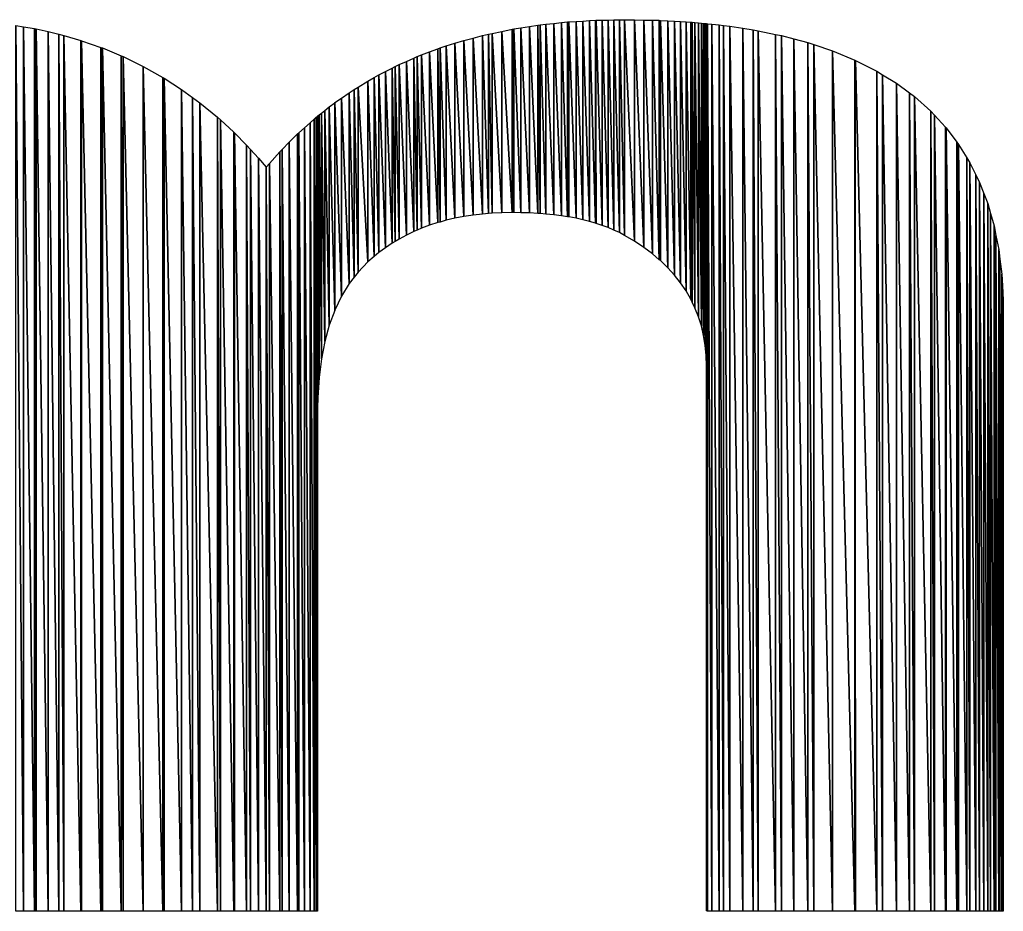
# Model space of a CAD drawing. Extents: x 0 to 4200, y 0 to 2970.
# Drawn here: x 3839.18 to 3865.01, y 308.86 to 332.27 of the extents above; entities that cross this region are included whole.
import ezdxf

# ---------------------------------------------------------------- set-up
doc = ezdxf.new("R2010")
doc.units = 0
doc.layers.get('0').update_dxf_attribs({"linetype": 'CONTINUOUS'})

msp = doc.modelspace()

# ---------------------------------------------------------------- linework, layer by layer
at = {"color": 7, "linetype": 'CONTINUOUS'}
for points in [[(3853.565675, 327.093894), (3853.407244, 332.19136), (3853.565675, 332.20814), (3853.565675, 327.093894)], [(3853.601701, 327.088276), (3853.565675, 332.20814), (3853.601701, 332.210358), (3853.601701, 327.088276)], [(3853.565675, 327.093894), (3853.565675, 332.20814), (3853.601701, 327.088276), (3853.565675, 327.093894)], [(3853.789836, 327.053265), (3853.601701, 332.210358), (3853.789836, 332.221941), (3853.789836, 327.053265)], [(3853.601701, 327.088276), (3853.601701, 332.210358), (3853.789836, 327.053265), (3853.601701, 327.088276)], [(3853.971633, 327.013558), (3853.789836, 332.221941), (3853.971633, 332.233134), (3853.971633, 327.013558)], [(3853.789836, 327.053265), (3853.789836, 332.221941), (3853.971633, 327.013558), (3853.789836, 327.053265)], [(3854.147081, 326.96915), (3853.971633, 332.233134), (3854.147081, 332.243936), (3854.147081, 326.96915)], [(3853.971633, 327.013558), (3853.971633, 332.233134), (3854.147081, 326.96915), (3853.971633, 327.013558)], [(3854.304155, 326.923524), (3854.147081, 332.243936), (3854.304155, 332.253607), (3854.304155, 326.923524)], [(3854.147081, 326.96915), (3854.147081, 332.243936), (3854.304155, 326.923524), (3854.147081, 326.96915)], [(3854.304155, 326.923524), (3854.304155, 332.253607), (3854.316165, 326.920035)], [(3854.316165, 326.920035), (3854.304155, 332.253607), (3854.316165, 326.920035)], [(3854.478873, 326.866207), (3854.316165, 332.253846), (3854.478873, 332.257084), (3854.478873, 326.866207)], [(3854.316165, 326.920035), (3854.316165, 332.253846), (3854.478873, 326.866207), (3854.316165, 326.920035)], [(3854.635191, 326.807659), (3854.478873, 332.257084), (3854.635191, 332.260195), (3854.635191, 326.807659)], [(3854.478873, 326.866207), (3854.478873, 332.257084), (3854.635191, 326.807659), (3854.478873, 326.866207)], [(3854.785107, 326.744385), (3854.635191, 332.260195), (3854.785107, 332.263179), (3854.785107, 326.744385)], [(3854.635191, 326.807659), (3854.635191, 332.260195), (3854.785107, 326.744385), (3854.635191, 326.807659)], [(3854.928606, 326.676379), (3854.785107, 332.263179), (3854.928606, 332.266035), (3854.928606, 326.676379)], [(3854.785107, 326.744385), (3854.785107, 332.263179), (3854.928606, 326.676379), (3854.785107, 326.744385)], [(3855.065675, 326.603634), (3854.928606, 332.266035), (3855.065675, 332.268764), (3855.065675, 326.603634)], [(3854.928606, 326.676379), (3854.928606, 332.266035), (3855.065675, 326.603634), (3854.928606, 326.676379)], [(3855.065675, 326.603634), (3855.065675, 332.268764), (3855.325469, 326.450694), (3855.065675, 326.603634)], [(3855.325469, 326.450694), (3855.065675, 332.268764), (3855.325469, 332.263998), (3855.325469, 326.450694)], [(3855.325469, 326.450694), (3855.325469, 332.263998), (3855.568637, 326.289542), (3855.325469, 326.450694)], [(3855.568637, 326.289542), (3855.325469, 332.263998), (3855.568637, 332.259537), (3855.568637, 326.289542)], [(3855.568637, 326.289542), (3855.568637, 332.259537), (3855.795162, 326.120184), (3855.568637, 326.289542)], [(3855.795162, 326.120184), (3855.568637, 332.259537), (3855.795162, 332.255382), (3855.795162, 326.120184)], [(3855.795162, 326.120184), (3855.795162, 332.255382), (3855.976157, 325.967047), (3855.795162, 326.120184)], [(3855.976157, 325.967047), (3855.795162, 332.255382), (3855.976157, 332.252062), (3855.976157, 325.967047)], [(3855.976157, 325.967047), (3855.976157, 332.252062), (3856.005024, 325.942624), (3855.976157, 325.967047)], [(3856.005024, 325.942624), (3855.976157, 332.252062), (3856.005024, 332.250393), (3856.005024, 325.942624)], [(3856.005024, 325.942624), (3856.005024, 332.250393), (3856.198205, 325.756867), (3856.005024, 325.942624)], [(3856.198205, 325.756867), (3856.005024, 332.250393), (3856.198205, 332.239226), (3856.198205, 325.756867)], [(3856.198205, 325.756867), (3856.198205, 332.239226), (3856.374686, 325.562917), (3856.198205, 325.756867)], [(3856.374686, 325.562917), (3856.198205, 332.239226), (3856.374686, 332.229024), (3856.374686, 325.562917)], [(3856.374686, 325.562917), (3856.374686, 332.229024), (3856.534448, 325.36078), (3856.374686, 325.562917)], [(3856.534448, 325.36078), (3856.374686, 332.229024), (3856.534448, 332.219788), (3856.534448, 325.36078)], [(3856.534448, 325.36078), (3856.534448, 332.219788), (3856.677472, 325.15046), (3856.534448, 325.36078)], [(3856.677472, 325.15046), (3856.534448, 332.219788), (3856.677472, 332.211521), (3856.677472, 325.15046)], [(3856.677472, 325.15046), (3856.677472, 332.211521), (3856.80374, 324.931961), (3856.677472, 325.15046)], [(3856.80374, 324.931961), (3856.677472, 332.211521), (3856.80374, 332.204221), (3856.80374, 324.931961)], [(3856.80374, 324.931961), (3856.80374, 332.204221), (3856.84294, 324.850811), (3856.80374, 324.931961)], [(3856.84294, 324.850811), (3856.80374, 332.204221), (3856.84294, 332.201955), (3856.84294, 324.850811)], [(3856.84294, 324.850811), (3856.84294, 332.201955), (3856.913233, 324.705289), (3856.84294, 324.850811)], [(3856.913233, 324.705289), (3856.84294, 332.201955), (3856.913233, 332.194823), (3856.913233, 324.705289)], [(3839.075484, 308.857086), (3839.075484, 332.118987), (3839.282114, 308.857086), (3839.075484, 308.857086)], [(3839.282114, 308.857086), (3839.075484, 332.118987), (3839.282114, 332.08325), (3839.282114, 308.857086)], [(3839.282114, 308.857086), (3839.282114, 332.08325), (3839.568517, 308.857086), (3839.282114, 308.857086)], [(3839.568517, 308.857086), (3839.282114, 332.08325), (3839.568517, 332.033716), (3839.568517, 308.857086)], [(3839.568517, 308.857086), (3839.568517, 332.033716), (3839.611388, 308.857086), (3839.568517, 308.857086)], [(3839.611388, 308.857086), (3839.568517, 332.033716), (3839.611388, 332.026302), (3839.611388, 308.857086)], [(3839.611388, 308.857086), (3839.611388, 332.026302), (3839.92472, 308.857086), (3839.611388, 308.857086)], [(3839.92472, 308.857086), (3839.611388, 332.026302), (3839.92472, 331.954663), (3839.92472, 308.857086)], [(3839.92472, 308.857086), (3839.92472, 331.954663), (3840.207794, 308.857086), (3839.92472, 308.857086)], [(3840.207794, 308.857086), (3839.92472, 331.954663), (3840.207794, 331.889943), (3840.207794, 308.857086)], [(3851.843142, 327.198312), (3851.584028, 331.909377), (3851.843142, 331.96217), (3851.843142, 327.198312)], [(3852.10845, 327.202431), (3851.843142, 331.96217), (3852.10845, 332.016226), (3852.10845, 327.202431)], [(3851.843142, 327.198312), (3851.843142, 331.96217), (3852.10845, 327.202431), (3851.843142, 327.198312)], [(3852.157903, 327.201936), (3852.10845, 332.016226), (3852.157903, 332.026302), (3852.157903, 327.201936)], [(3852.10845, 327.202431), (3852.10845, 332.016226), (3852.157903, 327.201936), (3852.10845, 327.202431)], [(3852.340569, 327.200108), (3852.157903, 332.026302), (3852.340569, 332.054286), (3852.340569, 327.200108)], [(3852.157903, 327.201936), (3852.157903, 332.026302), (3852.340569, 327.200108), (3852.157903, 327.201936)], [(3852.566445, 327.193133), (3852.340569, 332.054286), (3852.566445, 332.08889), (3852.566445, 327.193133)], [(3852.340569, 327.200108), (3852.340569, 332.054286), (3852.566445, 327.193133), (3852.340569, 327.200108)], [(3852.786063, 327.181501), (3852.566445, 332.08889), (3852.786063, 332.122536), (3852.786063, 327.181501)], [(3852.566445, 327.193133), (3852.566445, 332.08889), (3852.786063, 327.181501), (3852.566445, 327.193133)], [(3852.850252, 327.176599), (3852.786063, 332.122536), (3852.850252, 332.132369), (3852.850252, 327.176599)], [(3852.786063, 327.181501), (3852.786063, 332.122536), (3852.850252, 327.176599), (3852.786063, 327.181501)], [(3852.999411, 327.165206), (3852.850252, 332.132369), (3852.999411, 332.148167), (3852.999411, 327.165206)], [(3852.850252, 327.176599), (3852.850252, 332.132369), (3852.999411, 327.165206), (3852.850252, 327.176599)], [(3853.206476, 327.144241), (3852.999411, 332.148167), (3853.206476, 332.170097), (3853.206476, 327.144241)], [(3852.999411, 327.165206), (3852.999411, 332.148167), (3853.206476, 327.144241), (3852.999411, 327.165206)], [(3853.407244, 327.1186), (3853.206476, 332.170097), (3853.407244, 332.19136), (3853.407244, 327.1186)], [(3853.206476, 327.144241), (3853.206476, 332.170097), (3853.407244, 327.1186), (3853.206476, 327.144241)], [(3853.407244, 327.1186), (3853.407244, 332.19136), (3853.565675, 327.093894), (3853.407244, 327.1186)], [(3856.913233, 324.705289), (3856.913233, 332.194823), (3857.005933, 324.470448), (3856.913233, 324.705289)], [(3857.005933, 324.470448), (3856.913233, 332.194823), (3857.005933, 332.185418), (3857.005933, 324.470448)], [(3857.005933, 324.470448), (3857.005933, 332.185418), (3857.08182, 324.227442), (3857.005933, 324.470448)], [(3857.08182, 324.227442), (3857.005933, 332.185418), (3857.08182, 332.177718), (3857.08182, 324.227442)], [(3857.08182, 324.227442), (3857.08182, 332.177718), (3857.140875, 323.976277), (3857.08182, 324.227442)], [(3857.140875, 323.976277), (3857.08182, 332.177718), (3857.140875, 332.171726), (3857.140875, 323.976277)], [(3857.140875, 323.976277), (3857.140875, 332.171726), (3857.183081, 323.716957), (3857.140875, 323.976277)], [(3857.183081, 323.716957), (3857.140875, 332.171726), (3857.183081, 332.167444), (3857.183081, 323.716957)], [(3857.183081, 323.716957), (3857.183081, 332.167444), (3857.208419, 323.449487), (3857.183081, 323.716957)], [(3857.208419, 323.449487), (3857.183081, 332.167444), (3857.208419, 332.164873), (3857.208419, 323.449487)], [(3857.208419, 323.449487), (3857.208419, 332.164873), (3857.216869, 323.173871), (3857.208419, 323.449487)], [(3857.216869, 323.173871), (3857.208419, 332.164873), (3857.216869, 323.173871)], [(3857.216869, 308.867463), (3857.216869, 332.164015), (3857.239227, 308.857086), (3857.216869, 308.867463)], [(3857.239227, 308.857086), (3857.216869, 332.164015), (3857.239227, 332.161747), (3857.239227, 308.857086)], [(3857.239227, 308.857086), (3857.239227, 332.161747), (3857.352147, 308.857086), (3857.239227, 308.857086)], [(3857.352147, 308.857086), (3857.239227, 332.161747), (3857.352147, 332.15029), (3857.352147, 308.857086)], [(3857.352147, 308.857086), (3857.352147, 332.15029), (3857.551765, 308.857086), (3857.352147, 308.857086)], [(3857.551765, 308.857086), (3857.352147, 332.15029), (3857.551765, 332.130036), (3857.551765, 308.857086)], [(3857.551765, 308.857086), (3857.551765, 332.130036), (3857.666022, 308.857086), (3857.551765, 308.857086)], [(3857.666022, 308.857086), (3857.551765, 332.130036), (3857.666022, 332.118443), (3857.666022, 308.857086)], [(3857.666022, 308.857086), (3857.666022, 332.118443), (3857.828447, 308.857086), (3857.666022, 308.857086)], [(3857.828447, 308.857086), (3857.666022, 332.118443), (3857.828447, 332.094077), (3857.828447, 308.857086)], [(3857.828447, 308.857086), (3857.828447, 332.094077), (3858.17256, 308.857086), (3857.828447, 308.857086)], [(3858.17256, 308.857086), (3857.828447, 332.094077), (3858.17256, 332.042454), (3858.17256, 308.857086)], [(3858.17256, 308.857086), (3858.17256, 332.042454), (3858.445403, 308.857086), (3858.17256, 308.857086)], [(3858.445403, 308.857086), (3858.17256, 332.042454), (3858.445403, 332.001524), (3858.445403, 308.857086)], [(3858.445403, 308.857086), (3858.445403, 332.001524), (3858.574471, 308.857086), (3858.445403, 308.857086)], [(3858.574471, 308.857086), (3858.445403, 332.001524), (3858.574471, 331.97515), (3858.574471, 308.857086)], [(3858.574471, 308.857086), (3858.574471, 331.97515), (3859.024547, 308.857086), (3858.574471, 308.857086)], [(3859.024547, 308.857086), (3858.574471, 331.97515), (3859.024547, 331.883182), (3859.024547, 308.857086)], [(3840.207794, 308.857086), (3840.207794, 331.889943), (3840.340751, 308.857086), (3840.207794, 308.857086)], [(3840.340751, 308.857086), (3840.207794, 331.889943), (3840.340751, 331.851711), (3840.340751, 308.857086)], [(3840.340751, 308.857086), (3840.340751, 331.851711), (3840.787332, 308.857086), (3840.340751, 308.857086)], [(3840.787332, 308.857086), (3840.340751, 331.851711), (3840.787332, 331.723299), (3840.787332, 308.857086)], [(3840.787332, 308.857086), (3840.787332, 331.723299), (3840.80664, 308.857086), (3840.787332, 308.857086)], [(3840.80664, 308.857086), (3840.787332, 331.723299), (3840.80664, 331.716541), (3840.80664, 308.857086)], [(3840.80664, 308.857086), (3840.80664, 331.716541), (3841.312415, 308.857086), (3840.80664, 308.857086)], [(3841.312415, 308.857086), (3840.80664, 331.716541), (3841.312415, 331.539531), (3841.312415, 308.857086)], [(3850.84249, 327.099266), (3850.609751, 331.649737), (3850.84249, 331.723299), (3850.84249, 327.099266)], [(3850.84249, 327.099266), (3850.84249, 331.723299), (3850.843968, 327.099551)], [(3850.843968, 327.099551), (3850.84249, 331.723299), (3850.843968, 327.099551)], [(3851.084429, 327.136571), (3850.843968, 331.72368), (3851.084429, 331.785695), (3851.084429, 327.136571)], [(3850.843968, 327.099551), (3850.843968, 331.72368), (3851.084429, 327.136571), (3850.843968, 327.099551)], [(3851.331119, 327.165376), (3851.084429, 331.785695), (3851.331119, 331.849317), (3851.331119, 327.165376)], [(3851.084429, 327.136571), (3851.084429, 331.785695), (3851.331119, 327.165376), (3851.084429, 327.136571)], [(3851.488643, 327.178195), (3851.331119, 331.849317), (3851.488643, 331.889943), (3851.488643, 327.178195)], [(3851.331119, 327.165376), (3851.331119, 331.849317), (3851.488643, 327.178195), (3851.331119, 327.165376)], [(3851.584028, 327.185958), (3851.488643, 331.889943), (3851.584028, 331.909377), (3851.584028, 327.185958)], [(3851.488643, 327.178195), (3851.488643, 331.889943), (3851.584028, 327.185958), (3851.488643, 327.178195)], [(3851.584028, 327.185958), (3851.584028, 331.909377), (3851.843142, 327.198312), (3851.584028, 327.185958)], [(3859.024547, 308.857086), (3859.024547, 331.883182), (3859.181084, 308.857086), (3859.024547, 308.857086)], [(3859.181084, 308.857086), (3859.024547, 331.883182), (3859.181084, 331.851195), (3859.181084, 308.857086)], [(3859.181084, 308.857086), (3859.181084, 331.851195), (3859.513155, 308.857086), (3859.181084, 308.857086)], [(3859.513155, 308.857086), (3859.181084, 331.851195), (3859.513155, 331.763022), (3859.513155, 308.857086)], [(3859.513155, 308.857086), (3859.513155, 331.763022), (3859.873063, 308.857086), (3859.513155, 308.857086)], [(3859.873063, 308.857086), (3859.513155, 331.763022), (3859.873063, 331.667458), (3859.873063, 308.857086)], [(3841.312415, 308.857086), (3841.312415, 331.539531), (3841.350002, 308.857086), (3841.312415, 308.857086)], [(3841.350002, 308.857086), (3841.312415, 331.539531), (3841.350002, 331.526376), (3841.350002, 308.857086)], [(3841.350002, 308.857086), (3841.350002, 331.526376), (3841.848104, 308.857086), (3841.350002, 308.857086)], [(3841.848104, 308.857086), (3841.350002, 331.526376), (3841.848104, 331.319038), (3841.848104, 308.857086)], [(3850.160096, 326.939259), (3849.944683, 331.422311), (3850.160096, 331.503894), (3850.160096, 326.939259)], [(3850.219459, 326.955762), (3850.160096, 331.503894), (3850.219459, 331.526376), (3850.219459, 326.955762)], [(3850.160096, 326.939259), (3850.160096, 331.503894), (3850.219459, 326.955762), (3850.160096, 326.939259)], [(3850.38179, 327.000889), (3850.219459, 331.526376), (3850.38179, 331.577684), (3850.38179, 327.000889)], [(3850.219459, 326.955762), (3850.219459, 331.526376), (3850.38179, 327.000889), (3850.219459, 326.955762)], [(3850.609751, 327.054322), (3850.38179, 331.577684), (3850.609751, 331.649737), (3850.609751, 327.054322)], [(3850.38179, 327.000889), (3850.38179, 331.577684), (3850.609751, 327.054322), (3850.38179, 327.000889)], [(3850.609751, 327.054322), (3850.609751, 331.649737), (3850.84249, 327.099266), (3850.609751, 327.054322)], [(3859.873063, 308.857086), (3859.873063, 331.667458), (3860.030663, 308.857086), (3859.873063, 308.857086)], [(3860.030663, 308.857086), (3859.873063, 331.667458), (3860.030663, 331.614668), (3860.030663, 308.857086)], [(3860.030663, 308.857086), (3860.030663, 331.614668), (3860.521341, 308.857086), (3860.030663, 308.857086)], [(3860.521341, 308.857086), (3860.030663, 331.614668), (3860.521341, 331.450308), (3860.521341, 308.857086)], [(3860.521341, 308.857086), (3860.521341, 331.450308), (3861.113843, 308.857086), (3860.521341, 308.857086)], [(3861.113843, 308.857086), (3860.521341, 331.450308), (3861.113843, 331.204751), (3861.113843, 308.857086)], [(3841.848104, 308.857086), (3841.848104, 331.319038), (3841.895807, 308.857086), (3841.848104, 308.857086)], [(3841.895807, 308.857086), (3841.848104, 331.319038), (3841.895807, 331.299182), (3841.895807, 308.857086)], [(3841.895807, 308.857086), (3841.895807, 331.299182), (3842.42475, 308.857086), (3841.895807, 308.857086)], [(3842.42475, 308.857086), (3841.895807, 331.299182), (3842.42475, 331.041721), (3842.42475, 308.857086)], [(3849.336251, 326.610893), (3849.146084, 331.087814), (3849.336251, 331.172706), (3849.336251, 326.610893)], [(3849.532748, 326.705249), (3849.336251, 331.172706), (3849.532748, 331.260424), (3849.532748, 326.705249)], [(3849.336251, 326.610893), (3849.336251, 331.172706), (3849.532748, 326.705249), (3849.336251, 326.610893)], [(3849.619567, 326.742142), (3849.532748, 331.260424), (3849.619567, 331.299182), (3849.619567, 326.742142)], [(3849.532748, 326.705249), (3849.532748, 331.260424), (3849.619567, 326.742142), (3849.532748, 326.705249)], [(3849.735562, 326.791432), (3849.619567, 331.299182), (3849.735562, 331.343112), (3849.735562, 326.791432)], [(3849.619567, 326.742142), (3849.619567, 331.299182), (3849.735562, 326.791432), (3849.619567, 326.742142)], [(3849.944683, 326.869438), (3849.735562, 331.343112), (3849.944683, 331.422311), (3849.944683, 326.869438)], [(3849.735562, 326.791432), (3849.735562, 331.343112), (3849.944683, 326.869438), (3849.735562, 326.791432)], [(3849.944683, 326.869438), (3849.944683, 331.422311), (3850.160096, 326.939259), (3849.944683, 326.869438)], [(3861.113843, 308.857086), (3861.113843, 331.204751), (3861.125918, 308.857086)], [(3861.125918, 308.857086), (3861.113843, 331.204751), (3861.125918, 308.857086)], [(3861.125918, 308.857086), (3861.125918, 331.199747), (3861.686792, 308.857086), (3861.125918, 308.857086)], [(3861.686792, 308.857086), (3861.125918, 331.199747), (3861.686792, 330.915772), (3861.686792, 308.857086)], [(3842.42475, 308.857086), (3842.42475, 331.041721), (3842.936833, 308.857086), (3842.42475, 308.857086)], [(3842.936833, 308.857086), (3842.42475, 331.041721), (3842.936833, 330.754), (3842.936833, 308.857086)], [(3848.962261, 326.39769), (3848.784793, 330.907603), (3848.962261, 330.999844), (3848.962261, 326.39769)], [(3849.042831, 326.446201), (3848.962261, 330.999844), (3849.042831, 331.041721), (3849.042831, 326.446201)], [(3848.962261, 326.39769), (3848.962261, 330.999844), (3849.042831, 326.446201), (3848.962261, 326.39769)], [(3849.146084, 326.508371), (3849.042831, 331.041721), (3849.146084, 331.087814), (3849.146084, 326.508371)], [(3849.042831, 326.446201), (3849.042831, 331.041721), (3849.146084, 326.508371), (3849.042831, 326.446201)], [(3849.146084, 326.508371), (3849.146084, 331.087814), (3849.336251, 326.610893), (3849.146084, 326.508371)], [(3861.686792, 308.857086), (3861.686792, 330.915772), (3861.84072, 308.857086), (3861.686792, 308.857086)], [(3861.84072, 308.857086), (3861.686792, 330.915772), (3861.84072, 330.821305), (3861.84072, 308.857086)], [(3842.936833, 308.857086), (3842.936833, 330.754), (3842.96934, 308.857086), (3842.936833, 308.857086)], [(3842.96934, 308.857086), (3842.936833, 330.754), (3842.96934, 330.733128), (3842.96934, 308.857086)], [(3842.96934, 308.857086), (3842.96934, 330.733128), (3843.432059, 308.857086), (3842.96934, 308.857086)], [(3843.432059, 308.857086), (3842.96934, 330.733128), (3843.432059, 330.436025), (3843.432059, 308.857086)], [(3848.324941, 325.913385), (3848.064869, 330.499563), (3848.324941, 330.655483), (3848.324941, 325.913385)], [(3848.489266, 326.049106), (3848.324941, 330.655483), (3848.489266, 330.754), (3848.489266, 326.049106)], [(3848.324941, 325.913385), (3848.324941, 330.655483), (3848.489266, 326.049106), (3848.324941, 325.913385)], [(3848.613692, 326.151873), (3848.489266, 330.754), (3848.613692, 330.818672), (3848.613692, 326.151873)], [(3848.489266, 326.049106), (3848.489266, 330.754), (3848.613692, 326.151873), (3848.489266, 326.049106)], [(3848.784793, 326.278855), (3848.613692, 330.818672), (3848.784793, 330.907603), (3848.784793, 326.278855)], [(3848.613692, 326.151873), (3848.613692, 330.818672), (3848.784793, 326.278855), (3848.613692, 326.151873)], [(3848.784793, 326.278855), (3848.784793, 330.907603), (3848.962261, 326.39769), (3848.784793, 326.278855)], [(3861.84072, 308.857086), (3861.84072, 330.821305), (3862.203963, 308.857086), (3861.84072, 308.857086)], [(3862.203963, 308.857086), (3861.84072, 330.821305), (3862.203963, 330.598381), (3862.203963, 308.857086)], [(3843.432059, 308.857086), (3843.432059, 330.436025), (3843.721754, 308.857086), (3843.432059, 308.857086)], [(3843.721754, 308.857086), (3843.432059, 330.436025), (3843.721754, 330.225146), (3843.721754, 308.857086)], [(3847.958889, 325.505099), (3847.833416, 330.349876), (3847.958889, 330.436025), (3847.958889, 325.505099)], [(3848.064869, 325.643255), (3847.958889, 330.436025), (3848.064869, 330.499563), (3848.064869, 325.643255)], [(3847.958889, 325.505099), (3847.958889, 330.436025), (3848.064869, 325.643255), (3847.958889, 325.505099)], [(3848.064869, 325.643255), (3848.064869, 330.499563), (3848.324941, 325.913385), (3848.064869, 325.643255)], [(3862.203963, 308.857086), (3862.203963, 330.598381), (3862.544763, 308.857086), (3862.203963, 308.857086)], [(3862.544763, 308.857086), (3862.203963, 330.598381), (3862.544763, 330.345873), (3862.544763, 308.857086)], [(3843.721754, 308.857086), (3843.721754, 330.225146), (3843.910429, 308.857086), (3843.721754, 308.857086)], [(3843.910429, 308.857086), (3843.721754, 330.225146), (3843.910429, 330.087803), (3843.910429, 308.857086)], [(3847.63052, 325.008258), (3847.456122, 330.090828), (3847.63052, 330.210569), (3847.63052, 325.008258)], [(3847.833416, 325.34153), (3847.63052, 330.210569), (3847.833416, 330.349876), (3847.833416, 325.34153)], [(3847.63052, 325.008258), (3847.63052, 330.210569), (3847.833416, 325.34153), (3847.63052, 325.008258)], [(3847.833416, 325.34153), (3847.833416, 330.349876), (3847.958889, 325.505099), (3847.833416, 325.34153)], [(3862.544763, 308.857086), (3862.544763, 330.345873), (3862.677432, 308.857086), (3862.544763, 308.857086)], [(3862.677432, 308.857086), (3862.544763, 330.345873), (3862.677432, 330.247574), (3862.677432, 308.857086)], [(3862.677432, 308.857086), (3862.677432, 330.247574), (3863.107197, 308.857086), (3862.677432, 308.857086)], [(3863.107197, 308.857086), (3862.677432, 330.247574), (3863.107197, 329.86335), (3863.107197, 308.857086)], [(3843.910429, 308.857086), (3843.910429, 330.087803), (3844.371946, 308.857086), (3843.910429, 308.857086)], [(3844.371946, 308.857086), (3843.910429, 330.087803), (3844.371946, 329.70934), (3844.371946, 308.857086)], [(3847.192576, 323.819633), (3847.103307, 329.815337), (3847.192576, 329.885148), (3847.192576, 323.819633)], [(3847.310161, 324.247262), (3847.192576, 329.885148), (3847.310161, 329.977103), (3847.310161, 324.247262)], [(3847.192576, 323.819633), (3847.192576, 329.885148), (3847.310161, 324.247262), (3847.192576, 323.819633)], [(3847.451717, 324.631529), (3847.310161, 329.977103), (3847.451717, 330.087803), (3847.451717, 324.631529)], [(3847.310161, 324.247262), (3847.310161, 329.977103), (3847.451717, 324.631529), (3847.310161, 324.247262)], [(3847.451717, 324.631529), (3847.451717, 330.087803), (3847.456122, 324.643487)], [(3847.456122, 324.643487), (3847.451717, 330.087803), (3847.456122, 324.643487)], [(3847.456122, 324.643487), (3847.456122, 330.090828), (3847.63052, 325.008258), (3847.456122, 324.643487)], [(3844.371946, 308.857086), (3844.371946, 329.70934), (3844.450533, 308.857086), (3844.371946, 308.857086)], [(3844.450533, 308.857086), (3844.371946, 329.70934), (3844.450533, 329.63711), (3844.450533, 308.857086)], [(3844.450533, 308.857086), (3844.450533, 329.63711), (3844.798672, 308.857086), (3844.450533, 308.857086)], [(3844.798672, 308.857086), (3844.450533, 329.63711), (3844.798672, 329.317131), (3844.798672, 308.857086)], [(3846.912622, 308.857086), (3846.803798, 329.563885), (3846.912622, 329.660422), (3846.912622, 308.857086)], [(3846.967766, 308.857086), (3846.912622, 329.660422), (3846.967766, 329.70934), (3846.967766, 308.857086)], [(3846.912622, 308.857086), (3846.912622, 329.660422), (3846.967766, 308.857086), (3846.912622, 308.857086)], [(3846.967766, 308.857086), (3846.967766, 329.70934), (3846.980084, 308.857086)], [(3846.980084, 308.857086), (3846.967766, 329.70934), (3846.980084, 308.857086)], [(3847.003227, 308.857086), (3846.980084, 329.718973), (3847.003227, 329.737072), (3847.003227, 308.857086)], [(3846.980084, 308.857086), (3846.980084, 329.718973), (3847.003227, 308.857086), (3846.980084, 308.857086)], [(3847.003227, 321.983586), (3847.003227, 329.737072), (3847.003252, 322.006957), (3847.003227, 321.983586)], [(3847.003252, 322.006957), (3847.003227, 329.737072), (3847.003252, 322.006957)], [(3847.003252, 322.006957), (3847.003252, 329.737091), (3847.003618, 322.076298), (3847.003252, 322.006957)], [(3847.003618, 322.076298), (3847.003252, 329.737091), (3847.003618, 322.076298)], [(3847.003618, 322.076298), (3847.003618, 329.737377), (3847.009473, 322.348787), (3847.003618, 322.076298)], [(3847.009473, 322.348787), (3847.003618, 329.737377), (3847.009473, 322.348787)], [(3847.042293, 322.870348), (3847.009473, 329.741956), (3847.042293, 329.767622), (3847.042293, 322.870348)], [(3847.009473, 322.348787), (3847.009473, 329.741956), (3847.042293, 322.870348), (3847.009473, 322.348787)], [(3847.103307, 323.360645), (3847.042293, 329.767622), (3847.103307, 329.815337), (3847.103307, 323.360645)], [(3847.042293, 322.870348), (3847.042293, 329.767622), (3847.103307, 323.360645), (3847.042293, 322.870348)], [(3847.103307, 323.360645), (3847.103307, 329.815337), (3847.192576, 323.819633), (3847.103307, 323.360645)], [(3863.107197, 308.857086), (3863.107197, 329.86335), (3863.203138, 308.857086), (3863.107197, 308.857086)], [(3863.203138, 308.857086), (3863.107197, 329.86335), (3863.203138, 329.75956), (3863.203138, 308.857086)], [(3863.203138, 308.857086), (3863.203138, 329.75956), (3863.493259, 308.857086), (3863.203138, 308.857086)], [(3863.493259, 308.857086), (3863.203138, 329.75956), (3863.493259, 329.445706), (3863.493259, 308.857086)], [(3846.656565, 308.857086), (3846.507052, 329.300642), (3846.656565, 329.433275), (3846.656565, 308.857086)], [(3846.803798, 308.857086), (3846.656565, 329.433275), (3846.803798, 329.563885), (3846.803798, 308.857086)], [(3846.656565, 308.857086), (3846.656565, 329.433275), (3846.803798, 308.857086), (3846.656565, 308.857086)], [(3846.803798, 308.857086), (3846.803798, 329.563885), (3846.912622, 308.857086), (3846.803798, 308.857086)], [(3863.493259, 308.857086), (3863.493259, 329.445706), (3863.508065, 308.857086), (3863.493259, 308.857086)], [(3863.508065, 308.857086), (3863.493259, 329.445706), (3863.508065, 329.426199), (3863.508065, 308.857086)], [(3863.508065, 308.857086), (3863.508065, 329.426199), (3863.793012, 308.857086), (3863.508065, 308.857086)], [(3863.793012, 308.857086), (3863.508065, 329.426199), (3863.793012, 329.050775), (3863.793012, 308.857086)], [(3844.798672, 308.857086), (3844.798672, 329.317131), (3844.816612, 308.857086), (3844.798672, 308.857086)], [(3844.816612, 308.857086), (3844.798672, 329.317131), (3844.816612, 329.300642), (3844.816612, 308.857086)], [(3844.816612, 308.857086), (3844.816612, 329.300642), (3845.132039, 308.857086), (3844.816612, 308.857086)], [(3845.132039, 308.857086), (3844.816612, 329.300642), (3845.132039, 328.977024), (3845.132039, 308.857086)], [(3846.473878, 308.857086), (3846.258691, 329.051449), (3846.473878, 329.267357), (3846.473878, 308.857086)], [(3846.507052, 308.857086), (3846.473878, 329.267357), (3846.507052, 329.300642), (3846.507052, 308.857086)], [(3846.473878, 308.857086), (3846.473878, 329.267357), (3846.507052, 308.857086), (3846.473878, 308.857086)], [(3846.507052, 308.857086), (3846.507052, 329.300642), (3846.656565, 308.857086), (3846.507052, 308.857086)], [(3845.132039, 308.857086), (3845.132039, 328.977024), (3845.24443, 308.857086), (3845.132039, 308.857086)], [(3845.24443, 308.857086), (3845.132039, 328.977024), (3845.24443, 328.861716), (3845.24443, 308.857086)], [(3845.24443, 308.857086), (3845.24443, 328.861716), (3845.447679, 308.857086), (3845.24443, 308.857086)], [(3845.447679, 308.857086), (3845.24443, 328.861716), (3845.447679, 328.629694), (3845.447679, 308.857086)], [(3846.069592, 308.857086), (3846.01396, 328.798702), (3846.069592, 328.861716), (3846.069592, 308.857086)], [(3846.258691, 308.857086), (3846.069592, 328.861716), (3846.258691, 329.051449), (3846.258691, 308.857086)], [(3846.069592, 308.857086), (3846.069592, 328.861716), (3846.258691, 308.857086), (3846.069592, 308.857086)], [(3846.258691, 308.857086), (3846.258691, 329.051449), (3846.473878, 308.857086), (3846.258691, 308.857086)], [(3863.793012, 308.857086), (3863.793012, 329.050775), (3863.835617, 308.857086), (3863.793012, 308.857086)], [(3863.835617, 308.857086), (3863.793012, 329.050775), (3863.835617, 328.994642), (3863.835617, 308.857086)], [(3863.835617, 308.857086), (3863.835617, 328.994642), (3864.055126, 308.857086), (3863.835617, 308.857086)], [(3864.055126, 308.857086), (3863.835617, 328.994642), (3864.055126, 328.638548), (3864.055126, 308.857086)], [(3845.447679, 308.857086), (3845.447679, 328.629694), (3845.655402, 308.857086), (3845.447679, 308.857086)], [(3845.655402, 308.857086), (3845.447679, 328.629694), (3845.655402, 328.392566), (3845.655402, 308.857086)], [(3846.01396, 308.857086), (3845.742637, 328.491377), (3846.01396, 328.798702), (3846.01396, 308.857086)], [(3846.01396, 308.857086), (3846.01396, 328.798702), (3846.069592, 308.857086), (3846.01396, 308.857086)], [(3864.055126, 308.857086), (3864.055126, 328.638548), (3864.134271, 308.857086), (3864.055126, 308.857086)], [(3864.134271, 308.857086), (3864.055126, 328.638548), (3864.134271, 328.510156), (3864.134271, 308.857086)], [(3845.742637, 308.857086), (3845.655402, 328.392566), (3845.742637, 328.491377), (3845.742637, 308.857086)], [(3845.655402, 308.857086), (3845.655402, 328.392566), (3845.742637, 308.857086), (3845.655402, 308.857086)], [(3845.742637, 308.857086), (3845.742637, 328.491377), (3846.01396, 308.857086), (3845.742637, 308.857086)], [(3864.134271, 308.857086), (3864.134271, 328.510156), (3864.291551, 308.857086), (3864.134271, 308.857086)], [(3864.291551, 308.857086), (3864.134271, 328.510156), (3864.291551, 328.190655), (3864.291551, 308.857086)], [(3864.291551, 308.857086), (3864.291551, 328.190655), (3864.38922, 308.857086), (3864.291551, 308.857086)], [(3864.38922, 308.857086), (3864.291551, 328.190655), (3864.38922, 327.992248), (3864.38922, 308.857086)], [(3864.38922, 308.857086), (3864.38922, 327.992248), (3864.499434, 308.857086), (3864.38922, 308.857086)], [(3864.499434, 308.857086), (3864.38922, 327.992248), (3864.499434, 327.704598), (3864.499434, 308.857086)], [(3864.499434, 308.857086), (3864.499434, 327.704598), (3864.600465, 308.857086), (3864.499434, 308.857086)], [(3864.600465, 308.857086), (3864.499434, 327.704598), (3864.600465, 327.440914), (3864.600465, 308.857086)], [(3864.600465, 308.857086), (3864.600465, 327.440914), (3864.67592, 308.857086), (3864.600465, 308.857086)], [(3864.67592, 308.857086), (3864.600465, 327.440914), (3864.67592, 327.177554), (3864.67592, 308.857086)], [(3864.67592, 308.857086), (3864.67592, 327.177554), (3864.768004, 308.857086), (3864.67592, 308.857086)], [(3864.768004, 308.857086), (3864.67592, 327.177554), (3864.768004, 326.856156), (3864.768004, 308.857086)], [(3864.768004, 308.857086), (3864.768004, 326.856156), (3864.818156, 308.857086), (3864.768004, 308.857086)], [(3864.818156, 308.857086), (3864.768004, 326.856156), (3864.818156, 326.605795), (3864.818156, 308.857086)], [(3864.818156, 308.857086), (3864.818156, 326.605795), (3864.891838, 308.857086), (3864.818156, 308.857086)], [(3864.891838, 308.857086), (3864.818156, 326.605795), (3864.891838, 326.23797), (3864.891838, 308.857086)], [(3864.891838, 308.857086), (3864.891838, 326.23797), (3864.923287, 308.857086), (3864.891838, 308.857086)], [(3864.923287, 308.857086), (3864.891838, 326.23797), (3864.923287, 325.982225), (3864.923287, 308.857086)], [(3864.923287, 308.857086), (3864.923287, 325.982225), (3864.971966, 308.857086), (3864.923287, 308.857086)], [(3864.971966, 308.857086), (3864.923287, 325.982225), (3864.971966, 325.586356), (3864.971966, 308.857086)], [(3864.971966, 308.857086), (3864.971966, 325.586356), (3864.988458, 308.857086), (3864.971966, 308.857086)], [(3864.988458, 308.857086), (3864.971966, 325.586356), (3864.988458, 325.276166), (3864.988458, 308.857086)], [(3864.988458, 308.857086), (3864.988458, 325.276166), (3865.008388, 308.857086), (3864.988458, 308.857086)], [(3865.008388, 308.857086), (3864.988458, 325.276166), (3865.008388, 324.901312), (3865.008388, 308.857086)], [(3865.008388, 308.857086), (3865.008388, 324.901312), (3865.010665, 308.857086)], [(3865.010665, 308.857086), (3865.008388, 324.901312), (3865.010665, 324.724828), (3865.010665, 308.857086)], [(3865.010665, 308.857086), (3865.010665, 324.724828), (3865.010807, 308.857086)], [(3865.010807, 308.857086), (3865.010665, 324.724828), (3865.010807, 324.68038), (3865.010807, 308.857086)], [(3865.010807, 308.857086), (3865.010807, 324.68038), (3865.010817, 308.857086)], [(3865.010817, 308.857086), (3865.010807, 324.68038), (3865.010817, 324.665355), (3865.010817, 308.857086)]]:
    msp.add_lwpolyline(points, close=True, dxfattribs=at)

doc.saveas('drawing.dxf')
